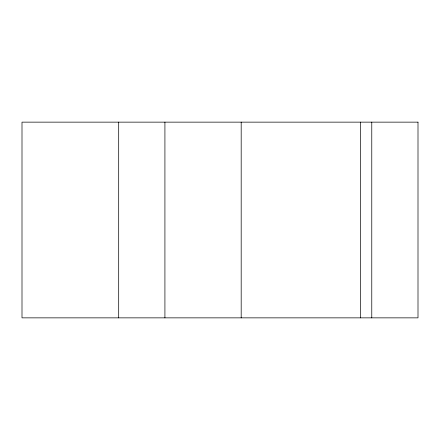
<?xml version="1.0" encoding="UTF-8"?>
<svg xmlns="http://www.w3.org/2000/svg" width="440" height="440" viewBox="0 0 440 440"><rect width="100%" height="100%" fill="white"/><g stroke="black" fill="none" stroke-linecap="round" stroke-linejoin="round"><path stroke-width="0.66" d="M371.773 122.144L371.773 317.856M360.476 122.144L360.476 317.856M241.186 122.144L241.186 317.856M164.918 122.144L164.918 317.856M118.69 122.144L118.69 317.856M418 122.144L22 122.144L22 317.856L418 317.856L418 122.144"/></g></svg>
